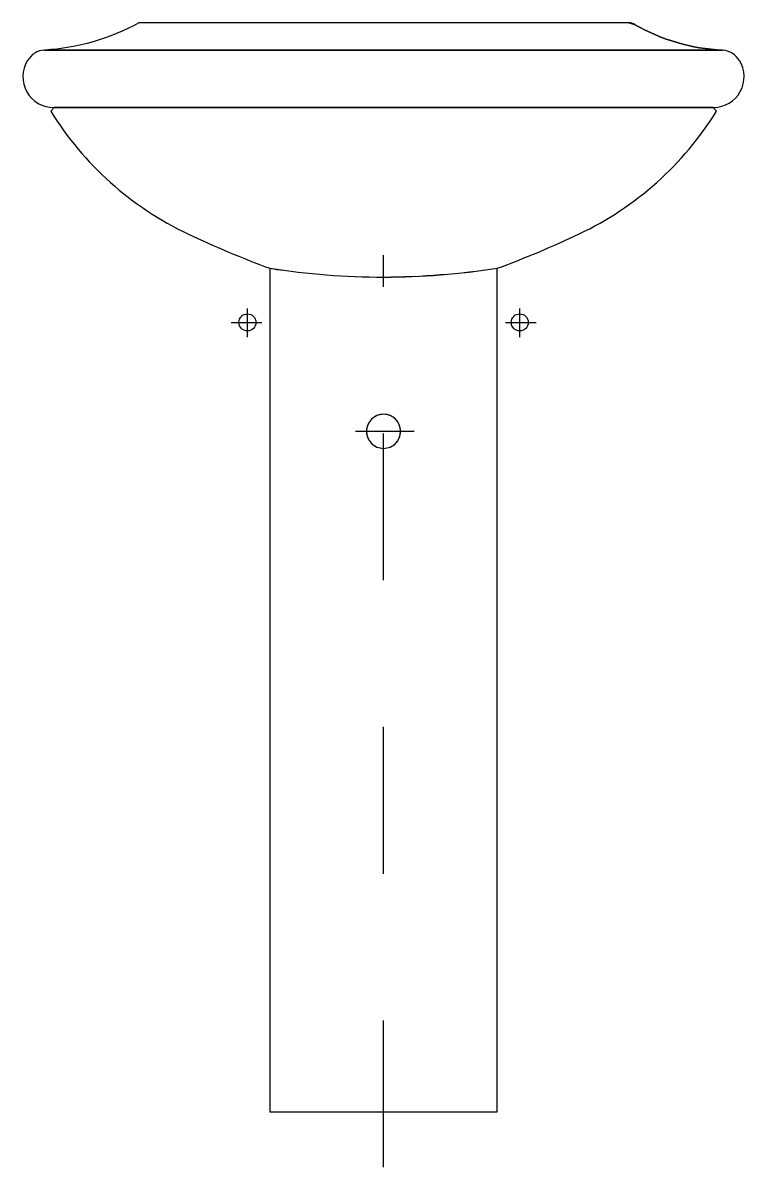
# Model space of a CAD drawing. Extents: x -1024.927 to -1024.435, y 796.414 to 797.194.
import ezdxf

# ---------------------------------------------------------------- set-up
doc = ezdxf.new("R2010")
doc.units = 0
doc.header["$LTSCALE"] = 0.2
doc.header["$MEASUREMENT"] = 0
doc.linetypes.add('AXES', pattern=[0.54, 0.3, -0.08, 0.08, -0.08])
doc.linetypes.add('CACHE', pattern=[0.24, 0.12, -0.12])
doc.layers.get('0').update_dxf_attribs({"linetype": 'CONTINUOUS'})
doc.layers.add('DECA_EIXOS', color=5, linetype='AXES')

msp = doc.modelspace()

# ---------------------------------------------------------------- linework, layer by layer
at = {"linetype": 'CONTINUOUS'}
for p, q in [((-1024.51416, 797.19435), (-1024.68085, 797.19435)), ((-1024.68085, 797.1758), (-1024.91179, 797.1758)), ((-1024.45249, 797.1758), (-1024.68085, 797.1758)), ((-1024.68085, 797.1758), (-1024.45249, 797.1758)), ((-1024.44991, 797.1758), (-1024.45249, 797.1758)), ((-1024.45249, 797.1758), (-1024.44991, 797.1758)), ((-1024.90535, 797.1367), (-1024.68085, 797.1367)), ((-1024.68085, 797.1367), (-1024.45595, 797.1367)), ((-1024.75835, 797.0271), (-1024.75835, 796.45213)), ((-1024.60335, 796.45213), (-1024.60335, 797.0271)), ((-1024.75835, 796.45213), (-1024.68085, 796.45213)), ((-1024.68085, 796.45213), (-1024.60335, 796.45213))]:
    msp.add_line(p, q, dxfattribs=at)
at = {"linetype": 'CONTINUOUS', "flags": 128}
for points in [[(-1024.50955, 797.19313), (-1024.51416, 797.19435), (-1024.84754, 797.19435, -0.110867), (-1024.91179, 797.1758), (-1024.44991, 797.1758, -0.120407)], [(-1024.45404, 797.13416), (-1024.45618, 797.1367, -0.001979), (-1024.45635, 797.1367), (-1024.68085, 797.1367), (-1024.90535, 797.1367), (-1024.90764, 797.13412, 0.144367), (-1024.81417, 797.05054, 0.022576), (-1024.75835, 797.0271, 0.038566), (-1024.68085, 797.02111, 0.034784), (-1024.60335, 797.0271, 0.022576), (-1024.54754, 797.05054, 0.144431)]]:
    msp.add_lwpolyline(points, format="xyb", close=True, dxfattribs=at)
at = {"linetype": 'CACHE'}
for points in [[(-1024.68085, 796.92757, 1), (-1024.68085, 796.90437)], [(-1024.68085, 796.90437, 1), (-1024.68085, 796.92757)]]:
    msp.add_lwpolyline(points, format="xyb", dxfattribs=at)
at = {"linetype": 'CONTINUOUS'}
for centre in [(-1024.77362, 796.99023), (-1024.58808, 796.99023)]:
    msp.add_circle(centre, 0.0058, dxfattribs=at)
for centre, radius, start, end in [((-1024.51416, 797.18508), 0.00928, 60.192, 90), ((-1024.44428, 797.3065), 0.13082, 240.06863, 267.53174), ((-1024.91145, 797.16232), 0.01348, 91.4374, 152.05175), ((-1024.45084, 797.16137), 0.01445, 30.54227, 86.32752), ((-1024.90576, 797.15752), 0.02082, 147.71978, 271.12437), ((-1024.45615, 797.15764), 0.02094, 270.5443, 31.96106), ((-1024.68085, 797.52574), 0.50462, 261.16561, 270.00002), ((-1024.68085, 797.52574), 0.50462, 270.00002, 278.83444), ((-1024.68085, 796.91597), 0.0116, 90, 270), ((-1024.68085, 796.91597), 0.0116, 270, 90)]:
    msp.add_arc(centre, radius, start, end, dxfattribs=at)
at = {"layer": 'DECA_EIXOS'}
for points in [[(-1024.68085, 796.41446), (-1024.68085, 797.03599)], [(-1024.77362, 796.98011), (-1024.77362, 796.99968)], [(-1024.58808, 796.98011), (-1024.58808, 796.99968)], [(-1024.78474, 796.99023), (-1024.76385, 796.99023)], [(-1024.59785, 796.99023), (-1024.57696, 796.99023)], [(-1024.69992, 796.91597), (-1024.65994, 796.91597)]]:
    msp.add_lwpolyline(points, dxfattribs=at)

doc.saveas('drawing.dxf')
